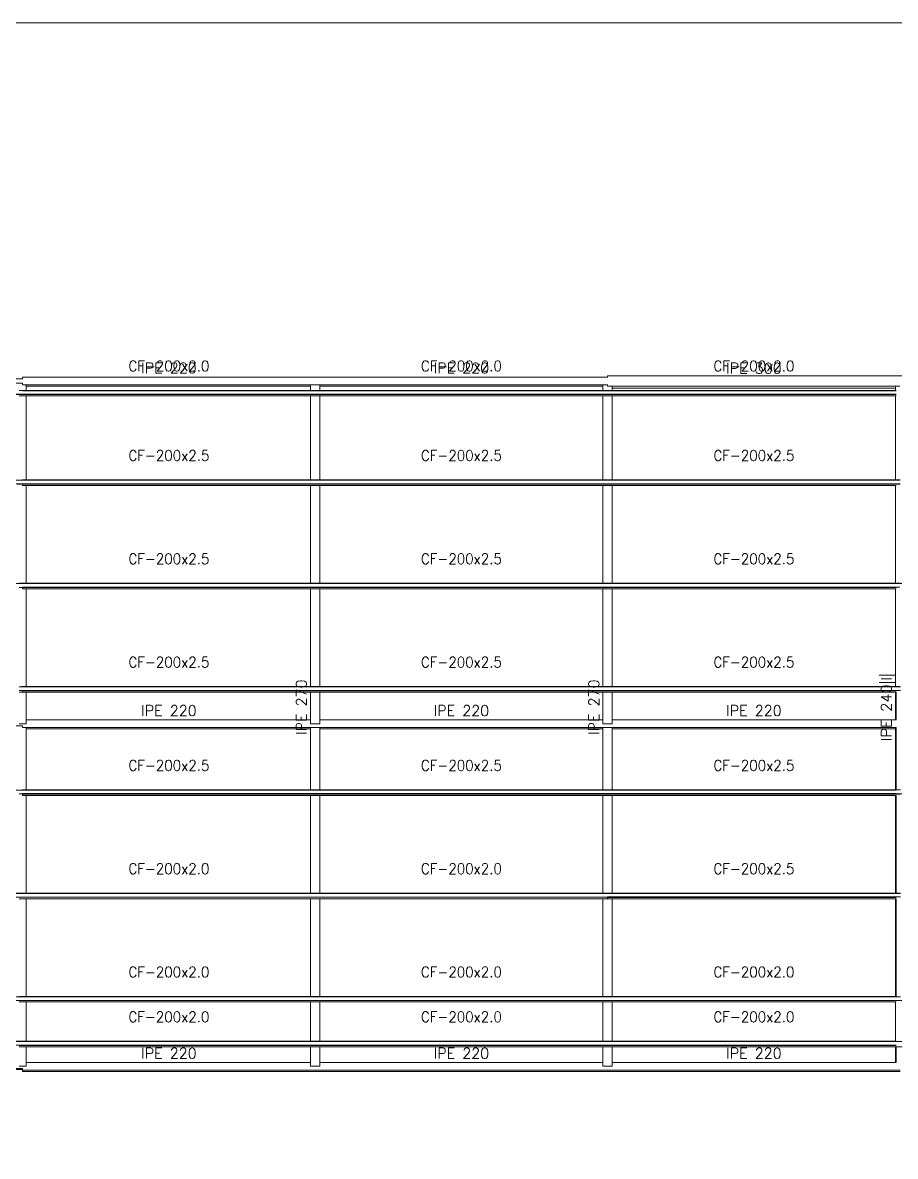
# Model space of a CAD drawing. Header units: millimetres. Extents: x 0 to 149, y -64 to 103.
# Drawn here: x 26.56 to 39.24, y 86.27 to 102.73 of the extents above; entities that cross this region are included whole.
import ezdxf
from ezdxf.enums import TextEntityAlignment as Align

# ---------------------------------------------------------------- set-up
doc = ezdxf.new("R2010")
doc.units = ezdxf.units.MM
for name, color, linetype, lineweight in [('BARRAS_DE_ACERO', 7, 'Continuous', 9), ('RECUAD_LIMITES', 2, 'Continuous', 0), ('REFERENCIA_DE_LAS_BARRAS', 2, 'Continuous', 9)]:
    doc.layers.add(name, color=color, linetype=linetype, lineweight=lineweight)
doc.styles.add('CYPETXT', font='romans__.ttf', dxfattribs={"height": 0.2})

msp = doc.modelspace()

# ---------------------------------------------------------------- linework, layer by layer
at = {"layer": 'BARRAS_DE_ACERO'}
for p, q in [((14.13, 97.561), (26.56, 97.561)), ((24.156, 97.498), (26.56, 97.498)), ((26.51, 97.497), (26.56, 97.497)), ((26.56, 97.561), (26.56, 97.584)), ((26.56, 97.497), (26.56, 97.498)), ((26.56, 97.475), (26.56, 97.497)), ((26.561, 97.475), (26.56, 97.475)), ((26.56, 97.474), (26.56, 97.475)), ((26.56, 97.474), (26.61, 97.474)), ((26.561, 97.475), (30.751, 97.475)), ((26.61, 97.474), (30.742, 97.474)), ((26.61, 97.474), (26.61, 97.474)), ((26.61, 97.453), (30.742, 97.453)), ((26.61, 97.453), (26.61, 97.453)), ((30.742, 97.453), (30.742, 97.474)), ((30.742, 97.474), (30.742, 97.474)), ((30.742, 97.474), (30.813, 97.474)), ((30.742, 97.392), (30.742, 97.453)), ((30.742, 97.453), (30.742, 97.453)), ((30.813, 97.475), (30.751, 97.475)), ((30.813, 97.475), (35.06, 97.475)), ((30.878, 97.474), (30.813, 97.474)), ((30.878, 97.474), (30.878, 97.474)), ((30.878, 97.453), (30.878, 97.474)), ((30.878, 97.392), (30.878, 97.453)), ((30.878, 97.453), (30.878, 97.453)), ((30.878, 97.453), (34.992, 97.453)), ((34.992, 97.474), (34.992, 97.474)), ((35.06, 97.474), (34.992, 97.474)), ((34.992, 97.453), (34.992, 97.392)), ((34.992, 97.453), (34.992, 97.453)), ((35.06, 97.604), (43.56, 97.604)), ((35.06, 97.475), (35.06, 97.474)), ((35.06, 97.474), (35.06, 97.455)), ((35.063, 97.454), (35.06, 97.454)), ((39.307, 97.455), (35.063, 97.455)), ((35.063, 97.455), (35.063, 97.455)), ((35.063, 97.454), (35.127, 97.454)), ((35.063, 97.454), (35.063, 97.454)), ((35.127, 97.454), (39.24, 97.454)), ((35.127, 97.454), (35.127, 97.454)), ((35.127, 97.426), (35.127, 97.454)), ((39.24, 97.454), (39.25, 97.454)), ((26.563, 97.334), (24.075, 97.334)), ((24.075, 97.333), (30.814, 97.333)), ((24.185, 97.337), (26.563, 97.337)), ((26.563, 97.336), (24.185, 97.336)), ((26.61, 97.333), (24.185, 97.333)), ((26.51, 97.391), (26.563, 97.391)), ((26.563, 97.392), (26.547, 97.392)), ((26.557, 97.39), (26.563, 97.39)), ((26.563, 97.388), (26.557, 97.388)), ((26.563, 97.392), (26.559, 97.392)), ((26.563, 97.392), (26.61, 97.392)), ((26.563, 97.392), (26.61, 97.392)), ((26.563, 97.391), (26.61, 97.391)), ((26.563, 97.39), (26.61, 97.39)), ((26.61, 97.388), (26.563, 97.388)), ((26.563, 97.337), (26.586, 97.337)), ((26.61, 97.336), (26.563, 97.336)), ((30.875, 97.334), (26.563, 97.334)), ((26.61, 97.337), (26.586, 97.337)), ((26.61, 97.392), (30.746, 97.392)), ((30.742, 97.391), (26.61, 97.391)), ((26.61, 97.39), (34.992, 97.39)), ((26.61, 97.388), (35.063, 97.388)), ((26.61, 97.337), (35.063, 97.337)), ((26.61, 97.337), (26.61, 97.337)), ((26.61, 97.336), (35.025, 97.336)), ((26.61, 97.333), (30.813, 97.333)), ((26.61, 96.092), (26.61, 97.313)), ((30.742, 97.313), (30.742, 96.092)), ((30.813, 97.313), (30.742, 97.313)), ((30.746, 97.392), (30.807, 97.392)), ((30.807, 97.392), (34.993, 97.392)), ((30.813, 97.333), (30.878, 97.333)), ((30.878, 97.313), (30.813, 97.313)), ((30.814, 97.333), (30.841, 97.333)), ((30.878, 97.333), (30.841, 97.333)), ((30.875, 97.334), (35.063, 97.334)), ((30.878, 97.333), (35.064, 97.333)), ((35.063, 97.333), (30.878, 97.333)), ((30.878, 97.313), (34.992, 97.313)), ((30.878, 97.313), (30.878, 96.092)), ((34.992, 97.392), (35.063, 97.392)), ((35.063, 97.39), (34.992, 97.39)), ((35.063, 97.313), (34.992, 97.313)), ((35.025, 97.336), (35.063, 97.336)), ((35.127, 97.392), (35.063, 97.392)), ((35.063, 97.391), (35.127, 97.391)), ((35.127, 97.39), (35.063, 97.39)), ((35.063, 97.388), (35.127, 97.388)), ((35.127, 97.337), (35.063, 97.337)), ((35.063, 97.336), (35.063, 97.336)), ((35.127, 97.336), (35.063, 97.336)), ((35.063, 97.334), (35.127, 97.334)), ((35.063, 97.333), (35.091, 97.333)), ((35.064, 97.333), (35.074, 97.333)), ((35.127, 97.333), (35.074, 97.333)), ((35.091, 97.333), (35.127, 97.333)), ((35.127, 97.391), (39.24, 97.391)), ((39.24, 97.39), (35.127, 97.39)), ((39.24, 97.388), (35.127, 97.388)), ((35.127, 97.337), (39.24, 97.337)), ((39.24, 97.336), (35.127, 97.336)), ((35.127, 97.334), (39.25, 97.334)), ((35.127, 97.333), (39.25, 97.333)), ((35.127, 97.333), (39.25, 97.333)), ((35.127, 97.313), (39.24, 97.313)), ((39.24, 97.426), (39.24, 97.425)), ((39.25, 97.392), (39.24, 97.392)), ((39.25, 97.391), (39.24, 97.391)), ((39.25, 97.39), (39.24, 97.39)), ((39.25, 97.388), (39.24, 97.388)), ((39.24, 97.337), (39.25, 97.337)), ((39.24, 97.336), (39.25, 97.336)), ((39.24, 97.313), (39.25, 97.313)), ((26.56, 96.09), (24.185, 96.09)), ((24.185, 96.036), (26.56, 96.036)), ((24.185, 96.034), (26.56, 96.034)), ((26.56, 96.033), (26.479, 96.033)), ((26.56, 96.033), (26.48, 96.033)), ((26.51, 96.091), (26.56, 96.091)), ((26.56, 96.092), (26.555, 96.092)), ((26.56, 96.092), (26.557, 96.092)), ((26.56, 96.013), (26.557, 96.013)), ((26.56, 96.092), (26.56, 96.092)), ((26.56, 96.092), (26.56, 96.092)), ((26.56, 96.092), (26.597, 96.092)), ((26.56, 96.092), (26.56, 96.092)), ((26.56, 96.091), (26.587, 96.091)), ((26.56, 96.09), (26.56, 96.09)), ((26.56, 96.038), (26.563, 96.038)), ((26.56, 96.037), (26.56, 96.036)), ((26.56, 96.036), (26.61, 96.036)), ((26.56, 96.034), (26.56, 96.033)), ((26.56, 96.034), (26.56, 96.034)), ((26.56, 96.033), (26.56, 96.033)), ((26.563, 96.032), (26.56, 96.032)), ((26.56, 96.013), (26.56, 96.032)), ((26.56, 96.013), (26.56, 96.013)), ((26.561, 96.034), (30.813, 96.034)), ((26.563, 96.033), (26.561, 96.033)), ((26.563, 96.038), (30.742, 96.038)), ((26.61, 96.033), (26.563, 96.033)), ((26.563, 96.032), (26.61, 96.032)), ((26.587, 96.091), (30.776, 96.091)), ((26.591, 96.092), (26.61, 96.092)), ((26.597, 96.092), (26.605, 96.092)), ((26.61, 96.092), (26.605, 96.092)), ((30.809, 96.092), (26.61, 96.092)), ((26.61, 96.092), (26.61, 96.092)), ((26.61, 96.036), (30.742, 96.036)), ((26.61, 96.033), (26.632, 96.033)), ((26.61, 96.032), (30.813, 96.032)), ((26.61, 96.013), (30.742, 96.013)), ((26.61, 94.592), (26.61, 96.013)), ((26.632, 96.033), (30.857, 96.033)), ((30.742, 96.09), (30.769, 96.09)), ((30.807, 96.038), (30.742, 96.038)), ((30.742, 96.036), (35.027, 96.036)), ((30.742, 96.013), (30.813, 96.013)), ((30.878, 96.09), (30.769, 96.09)), ((30.776, 96.091), (30.878, 96.091)), ((30.878, 96.088), (30.807, 96.088)), ((30.807, 96.038), (30.808, 96.038)), ((35.054, 96.038), (30.808, 96.038)), ((30.809, 96.092), (30.877, 96.092)), ((30.857, 96.034), (30.813, 96.034)), ((30.813, 96.032), (34.894, 96.032)), ((30.813, 96.013), (30.878, 96.013)), ((35.115, 96.034), (30.857, 96.034)), ((30.857, 96.034), (30.857, 96.034)), ((30.857, 96.033), (33.608, 96.033)), ((30.878, 96.092), (30.877, 96.092)), ((30.878, 96.092), (34.992, 96.092)), ((35.052, 96.091), (30.878, 96.091)), ((30.878, 96.09), (35.063, 96.09)), ((30.878, 96.088), (35.063, 96.088)), ((30.878, 96.013), (34.992, 96.013)), ((30.878, 94.592), (30.878, 96.013)), ((34.894, 96.033), (33.608, 96.033)), ((35.063, 96.033), (34.894, 96.033)), ((34.894, 96.032), (34.895, 96.032)), ((34.895, 96.032), (35.063, 96.032)), ((35.057, 96.092), (34.992, 96.092)), ((35.057, 96.092), (34.992, 96.092)), ((35.057, 96.013), (34.992, 96.013)), ((35.057, 96.036), (35.027, 96.036)), ((35.062, 96.091), (35.052, 96.091)), ((35.054, 96.038), (35.057, 96.038)), ((35.057, 96.092), (35.063, 96.092)), ((35.057, 96.092), (35.063, 96.092)), ((35.057, 96.038), (35.058, 96.038)), ((35.057, 96.036), (35.063, 96.036)), ((35.063, 96.013), (35.057, 96.013)), ((35.063, 96.038), (35.058, 96.038)), ((35.062, 96.091), (35.063, 96.091)), ((35.127, 96.092), (35.063, 96.092)), ((35.063, 96.091), (35.127, 96.091)), ((35.063, 96.09), (35.099, 96.09)), ((35.098, 96.088), (35.063, 96.088)), ((35.063, 96.036), (35.072, 96.036)), ((35.105, 96.033), (35.063, 96.033)), ((35.105, 96.032), (35.063, 96.032)), ((35.063, 96.013), (35.127, 96.013)), ((35.098, 96.088), (35.098, 96.088)), ((35.098, 96.088), (35.127, 96.088)), ((35.105, 96.033), (35.105, 96.033)), ((35.125, 96.032), (35.105, 96.032)), ((39.31, 96.034), (35.115, 96.034)), ((35.125, 96.032), (35.127, 96.032)), ((35.125, 96.032), (35.125, 96.032)), ((39.25, 96.091), (35.127, 96.091)), ((39.31, 96.088), (35.127, 96.088)), ((35.127, 96.033), (39.31, 96.033)), ((39.143, 96.032), (35.127, 96.032)), ((39.143, 96.032), (39.145, 96.032)), ((39.25, 96.092), (39.24, 96.092)), ((39.25, 96.013), (39.24, 96.013)), ((26.557, 94.59), (26.56, 94.59)), ((26.557, 94.588), (26.56, 94.588)), ((26.56, 94.592), (26.563, 94.592)), ((26.56, 94.592), (26.56, 94.592)), ((26.56, 94.591), (26.563, 94.591)), ((26.56, 94.591), (26.56, 94.591)), ((26.56, 94.59), (26.56, 94.591)), ((26.56, 94.588), (26.56, 94.59)), ((26.56, 94.59), (26.563, 94.59)), ((26.56, 94.59), (26.56, 94.59)), ((26.56, 94.588), (26.563, 94.588)), ((26.56, 94.588), (26.56, 94.588)), ((26.56, 94.536), (26.56, 94.536)), ((26.56, 94.534), (26.56, 94.534)), ((26.561, 94.533), (26.56, 94.533)), ((26.56, 94.533), (26.56, 94.532)), ((26.56, 94.532), (26.563, 94.532)), ((26.56, 94.518), (26.56, 94.532)), ((26.56, 94.518), (26.56, 94.513)), ((26.56, 94.513), (26.563, 94.513)), ((26.563, 94.536), (26.561, 94.536)), ((26.563, 94.534), (26.561, 94.534)), ((26.563, 94.533), (26.561, 94.533)), ((26.61, 94.592), (26.563, 94.592)), ((26.61, 94.592), (26.563, 94.592)), ((26.61, 94.591), (26.563, 94.591)), ((26.61, 94.59), (26.563, 94.59)), ((26.563, 94.588), (26.61, 94.588)), ((26.563, 94.536), (26.61, 94.536)), ((26.563, 94.534), (26.57, 94.534)), ((26.563, 94.533), (26.61, 94.533)), ((26.61, 94.532), (26.563, 94.532)), ((26.61, 94.513), (26.563, 94.513)), ((26.57, 94.534), (26.61, 94.534)), ((30.805, 94.592), (26.61, 94.592)), ((30.742, 94.591), (26.61, 94.591)), ((30.742, 94.59), (26.61, 94.59)), ((26.61, 94.588), (30.742, 94.588)), ((30.807, 94.538), (26.61, 94.538)), ((30.805, 94.536), (26.61, 94.536)), ((26.61, 94.534), (30.743, 94.534)), ((30.742, 94.533), (26.61, 94.533)), ((26.61, 94.532), (30.743, 94.532)), ((26.61, 94.513), (30.742, 94.513)), ((30.807, 94.592), (30.742, 94.592)), ((30.742, 94.591), (30.807, 94.591)), ((30.744, 94.59), (30.742, 94.59)), ((30.742, 94.588), (30.813, 94.588)), ((30.743, 94.533), (30.742, 94.533)), ((30.742, 94.513), (30.813, 94.513)), ((30.743, 94.534), (30.803, 94.534)), ((30.743, 94.533), (30.743, 94.533)), ((30.743, 94.533), (30.744, 94.533)), ((30.81, 94.532), (30.743, 94.532)), ((30.807, 94.59), (30.744, 94.59)), ((30.744, 94.533), (30.807, 94.533)), ((30.807, 94.534), (30.803, 94.534)), ((30.807, 94.592), (30.805, 94.592)), ((30.807, 94.536), (30.805, 94.536)), ((30.807, 94.592), (30.807, 94.592)), ((30.807, 94.592), (30.809, 94.592)), ((30.807, 94.592), (30.813, 94.592)), ((30.808, 94.591), (30.807, 94.591)), ((30.813, 94.59), (30.807, 94.59)), ((30.807, 94.538), (30.81, 94.538)), ((30.81, 94.536), (30.807, 94.536)), ((30.807, 94.534), (30.808, 94.534)), ((30.81, 94.533), (30.807, 94.533)), ((30.808, 94.591), (30.813, 94.591)), ((30.81, 94.534), (30.808, 94.534)), ((30.863, 94.592), (30.809, 94.592)), ((39.307, 94.538), (30.81, 94.538)), ((30.81, 94.536), (35.127, 94.536)), ((35.057, 94.534), (30.81, 94.534)), ((30.81, 94.533), (30.813, 94.533)), ((30.813, 94.532), (30.81, 94.532)), ((30.878, 94.592), (30.813, 94.592)), ((35.111, 94.591), (30.813, 94.591)), ((30.813, 94.59), (30.818, 94.59)), ((30.878, 94.588), (30.813, 94.588)), ((30.813, 94.533), (34.992, 94.533)), ((30.813, 94.532), (30.878, 94.532)), ((30.878, 94.59), (30.818, 94.59)), ((30.873, 94.592), (30.869, 94.592)), ((34.992, 94.592), (30.873, 94.592)), ((35.127, 94.59), (30.878, 94.59)), ((35.127, 94.588), (30.878, 94.588)), ((30.878, 94.532), (34.992, 94.532)), ((30.878, 94.513), (34.992, 94.513)), ((34.992, 94.592), (39.313, 94.592)), ((35.057, 94.533), (34.992, 94.533)), ((35.057, 94.532), (34.992, 94.532)), ((35.127, 94.534), (35.057, 94.534)), ((35.063, 94.533), (35.057, 94.533)), ((35.057, 94.532), (35.06, 94.532)), ((35.063, 94.513), (35.057, 94.513)), ((35.063, 94.532), (35.06, 94.532)), ((35.127, 94.533), (35.063, 94.533)), ((35.127, 94.532), (35.063, 94.532)), ((35.063, 94.513), (35.127, 94.513)), ((35.111, 94.591), (35.117, 94.591)), ((35.127, 94.591), (35.117, 94.591)), ((39.24, 94.592), (35.127, 94.592)), ((35.127, 94.591), (39.37, 94.591)), ((35.127, 94.59), (39.38, 94.59)), ((39.38, 94.588), (35.127, 94.588)), ((35.127, 94.536), (39.24, 94.536)), ((35.127, 94.534), (39.24, 94.534)), ((35.127, 94.533), (39.24, 94.533)), ((35.127, 94.532), (39.24, 94.532)), ((39.307, 94.536), (39.24, 94.536)), ((39.24, 94.534), (39.25, 94.534)), ((39.25, 94.533), (39.24, 94.533)), ((39.24, 94.532), (39.25, 94.532)), ((39.24, 94.513), (39.25, 94.513)), ((26.51, 93.09), (26.56, 93.09)), ((26.56, 93.013), (26.51, 93.013)), ((26.555, 93.036), (26.56, 93.036)), ((26.557, 93.092), (26.56, 93.092)), ((26.557, 93.091), (26.56, 93.091)), ((26.563, 93.092), (26.56, 93.092)), ((26.56, 93.092), (26.56, 93.092)), ((26.56, 93.091), (26.563, 93.091)), ((26.56, 93.09), (26.56, 93.091)), ((26.56, 93.09), (26.563, 93.09)), ((26.56, 93.088), (26.563, 93.088)), ((26.56, 93.088), (26.56, 93.088)), ((26.563, 93.038), (26.56, 93.038)), ((26.56, 93.036), (26.56, 93.037)), ((26.56, 93.036), (30.742, 93.036)), ((26.56, 93.036), (26.56, 93.036)), ((26.56, 93.034), (30.813, 93.034)), ((26.56, 93.033), (26.56, 93.032)), ((26.56, 93.033), (26.56, 93.033)), ((26.56, 93.033), (26.56, 93.033)), ((26.56, 93.032), (30.856, 93.032)), ((26.56, 93.032), (26.56, 93.013)), ((26.56, 93.013), (26.61, 93.013)), ((26.56, 93.013), (26.56, 93.013)), ((26.563, 93.092), (26.61, 93.092)), ((26.61, 93.092), (26.563, 93.092)), ((26.563, 93.092), (26.563, 93.092)), ((26.61, 93.091), (26.563, 93.091)), ((26.61, 93.09), (26.563, 93.09)), ((26.61, 93.088), (26.563, 93.088)), ((26.61, 93.038), (26.563, 93.038)), ((26.61, 93.092), (30.742, 93.092)), ((34.992, 93.091), (26.61, 93.091)), ((30.742, 93.09), (26.61, 93.09)), ((26.61, 93.088), (30.742, 93.088)), ((26.61, 93.038), (27.21, 93.038)), ((26.61, 93.033), (30.813, 93.033)), ((34.992, 93.092), (30.742, 93.092)), ((30.742, 93.092), (30.813, 93.092)), ((30.807, 93.09), (30.742, 93.09)), ((34.992, 93.036), (30.742, 93.036)), ((30.807, 93.09), (30.871, 93.09)), ((30.878, 93.092), (30.813, 93.092)), ((30.813, 93.034), (30.856, 93.034)), ((30.855, 93.033), (30.813, 93.033)), ((30.878, 93.013), (30.813, 93.013)), ((30.855, 93.033), (30.856, 93.033)), ((30.856, 93.034), (34.992, 93.034)), ((34.992, 93.033), (30.856, 93.033)), ((30.856, 93.033), (30.856, 93.033)), ((30.856, 93.032), (34.992, 93.032)), ((34.992, 93.09), (30.871, 93.09)), ((34.992, 93.092), (30.878, 93.092)), ((34.992, 93.088), (30.878, 93.088)), ((30.878, 93.013), (30.878, 92.609)), ((35.063, 93.092), (34.992, 93.092)), ((34.992, 93.092), (35.063, 93.092)), ((34.992, 93.091), (35.063, 93.091)), ((34.992, 93.09), (35.063, 93.09)), ((34.992, 93.038), (35.057, 93.038)), ((34.992, 93.036), (35.057, 93.036)), ((39.24, 93.034), (34.992, 93.034)), ((35.057, 93.033), (34.992, 93.033)), ((39.24, 93.032), (34.992, 93.032)), ((34.992, 92.609), (34.992, 93.013)), ((35.057, 93.013), (35.127, 93.013)), ((35.063, 93.092), (35.127, 93.092)), ((35.063, 93.092), (35.127, 93.092)), ((35.069, 93.091), (35.063, 93.091)), ((35.063, 93.09), (35.127, 93.09)), ((35.069, 93.091), (35.127, 93.091)), ((39.24, 93.092), (35.127, 93.092)), ((35.127, 93.092), (39.306, 93.092)), ((39.301, 93.091), (35.127, 93.091)), ((39.307, 93.09), (35.127, 93.09)), ((35.127, 93.088), (39.313, 93.088)), ((39.24, 93.038), (39.313, 93.038)), ((39.25, 93.034), (39.24, 93.034)), ((39.24, 93.013), (39.24, 92.609)), ((26.56, 92.522), (24.185, 92.522)), ((26.51, 92.554), (26.61, 92.554)), ((26.51, 92.522), (26.56, 92.522)), ((26.56, 92.522), (26.56, 92.522)), ((26.61, 92.609), (26.61, 92.554)), ((30.742, 92.609), (30.742, 92.554)), ((30.742, 92.554), (30.813, 92.554)), ((30.813, 92.554), (30.878, 92.554)), ((34.992, 92.554), (34.992, 92.609)), ((35.127, 92.554), (34.992, 92.554)), ((39.24, 92.609), (39.25, 92.609)), ((26.56, 92.499), (26.56, 92.499)), ((26.563, 92.499), (26.56, 92.499)), ((26.563, 92.499), (26.61, 92.499)), ((26.61, 92.499), (30.742, 92.499)), ((30.474, 92.499), (26.61, 92.499)), ((26.61, 92.478), (26.61, 92.477)), ((30.742, 92.478), (26.61, 92.478)), ((26.61, 92.477), (26.61, 91.592)), ((30.742, 92.477), (26.61, 92.477)), ((30.474, 92.499), (30.878, 92.499)), ((30.742, 92.499), (30.742, 92.499)), ((30.742, 92.478), (30.742, 92.499)), ((30.742, 92.477), (30.742, 92.478)), ((30.742, 91.592), (30.742, 92.477)), ((30.878, 92.499), (30.813, 92.499)), ((30.878, 92.499), (39.25, 92.499)), ((30.878, 92.499), (34.992, 92.499)), ((30.878, 92.477), (34.992, 92.477)), ((34.992, 92.499), (35.127, 92.499)), ((34.992, 92.477), (34.992, 92.478)), ((34.992, 91.592), (34.992, 92.477)), ((35.127, 92.499), (35.127, 92.499)), ((35.127, 92.477), (35.127, 91.592)), ((39.24, 91.592), (39.24, 92.477)), ((26.56, 91.59), (24.185, 91.59)), ((26.511, 91.533), (26.56, 91.533)), ((26.531, 91.534), (26.56, 91.534)), ((26.56, 91.591), (26.552, 91.591)), ((26.56, 91.592), (26.553, 91.592)), ((26.557, 91.592), (26.56, 91.592)), ((26.557, 91.588), (26.56, 91.588)), ((26.559, 91.537), (26.56, 91.537)), ((26.563, 91.592), (26.56, 91.592)), ((26.56, 91.592), (26.56, 91.592)), ((26.56, 91.592), (26.56, 91.592)), ((26.56, 91.591), (26.56, 91.592)), ((26.56, 91.591), (26.56, 91.59)), ((26.56, 91.591), (26.562, 91.591)), ((26.56, 91.591), (26.56, 91.591)), ((26.56, 91.59), (26.56, 91.59)), ((30.742, 91.588), (26.56, 91.588)), ((26.56, 91.538), (26.563, 91.538)), ((26.56, 91.538), (26.56, 91.537)), ((26.56, 91.537), (26.56, 91.536)), ((26.561, 91.536), (26.56, 91.536)), ((26.56, 91.534), (26.563, 91.534)), ((26.56, 91.534), (26.56, 91.534)), ((26.56, 91.532), (26.56, 91.533)), ((26.56, 91.533), (26.56, 91.533)), ((26.563, 91.533), (26.56, 91.533)), ((26.56, 91.513), (26.56, 91.518)), ((26.562, 91.536), (26.561, 91.536)), ((26.562, 91.591), (26.61, 91.591)), ((26.562, 91.536), (26.563, 91.536)), ((26.581, 91.592), (26.563, 91.592)), ((27.21, 91.538), (26.563, 91.538)), ((26.563, 91.538), (26.563, 91.538)), ((26.61, 91.536), (26.563, 91.536)), ((26.61, 91.533), (26.563, 91.533)), ((26.563, 91.532), (26.609, 91.532)), ((26.61, 91.532), (26.609, 91.532)), ((30.742, 91.592), (26.61, 91.592)), ((26.61, 91.592), (26.61, 91.592)), ((30.742, 91.591), (26.61, 91.591)), ((26.61, 91.533), (35.126, 91.533)), ((26.61, 91.532), (30.742, 91.532)), ((30.742, 91.538), (27.21, 91.538)), ((30.813, 91.592), (30.742, 91.592)), ((30.742, 91.591), (39.24, 91.591)), ((30.742, 91.588), (30.807, 91.588)), ((30.878, 91.538), (30.742, 91.538)), ((30.878, 91.532), (30.742, 91.532)), ((30.742, 91.592), (30.813, 91.592)), ((30.744, 91.59), (30.878, 91.59)), ((30.744, 91.534), (34.994, 91.534)), ((30.878, 91.588), (30.807, 91.588)), ((34.992, 91.592), (30.813, 91.592)), ((30.813, 91.536), (30.878, 91.536)), ((34.992, 91.592), (30.878, 91.592)), ((34.992, 91.59), (30.878, 91.59)), ((30.878, 91.588), (34.992, 91.588)), ((30.878, 91.538), (34.992, 91.538)), ((34.992, 91.536), (30.878, 91.536)), ((30.878, 91.532), (35.127, 91.532)), ((39.24, 91.592), (34.992, 91.592)), ((34.992, 91.592), (35.057, 91.592)), ((35.057, 91.59), (34.992, 91.59)), ((34.992, 91.588), (35.057, 91.588)), ((34.992, 91.538), (34.993, 91.538)), ((34.993, 91.538), (39.251, 91.538)), ((34.993, 91.536), (35.127, 91.536)), ((34.994, 91.534), (35.048, 91.534)), ((35.127, 91.534), (35.048, 91.534)), ((35.127, 91.59), (35.057, 91.59)), ((39.24, 91.588), (35.057, 91.588)), ((35.126, 91.533), (35.127, 91.533)), ((35.127, 91.59), (39.24, 91.59)), ((43.024, 91.536), (35.127, 91.536)), ((35.127, 91.534), (39.24, 91.534)), ((35.127, 91.533), (39.313, 91.533)), ((35.127, 91.532), (39.24, 91.532)), ((39.24, 91.592), (39.25, 91.592)), ((39.24, 91.592), (39.25, 91.592)), ((39.24, 91.591), (39.25, 91.591)), ((39.24, 91.59), (39.25, 91.59)), ((39.24, 91.588), (39.25, 91.588)), ((39.24, 91.534), (39.313, 91.534)), ((39.315, 91.532), (39.24, 91.532)), ((26.56, 91.513), (26.557, 91.513)), ((26.61, 91.513), (26.563, 91.513)), ((26.61, 91.513), (26.61, 90.092)), ((30.742, 91.513), (26.61, 91.513)), ((30.742, 91.513), (30.742, 90.092)), ((30.807, 91.513), (30.742, 91.513)), ((30.813, 91.513), (30.807, 91.513)), ((30.813, 91.513), (30.878, 91.513)), ((30.878, 91.513), (34.992, 91.513)), ((30.878, 91.513), (30.878, 90.092)), ((35.127, 91.513), (34.992, 91.513)), ((34.992, 90.092), (34.992, 91.513)), ((35.127, 91.513), (39.24, 91.513)), ((35.127, 91.513), (35.127, 90.092)), ((24.075, 90.091), (26.563, 90.091)), ((26.563, 90.036), (24.076, 90.036)), ((24.127, 90.09), (26.563, 90.09)), ((26.51, 90.092), (26.563, 90.092)), ((26.563, 90.088), (26.51, 90.088)), ((26.563, 90.037), (26.51, 90.037)), ((26.557, 90.092), (26.563, 90.092)), ((26.563, 90.092), (26.61, 90.092)), ((26.563, 90.091), (26.61, 90.091)), ((26.563, 90.09), (26.61, 90.09)), ((26.563, 90.088), (26.61, 90.088)), ((26.563, 90.037), (26.61, 90.037)), ((26.61, 90.036), (26.563, 90.036)), ((30.742, 90.092), (26.61, 90.092)), ((26.61, 90.091), (30.813, 90.091)), ((26.61, 90.09), (30.742, 90.09)), ((26.61, 90.088), (30.742, 90.088)), ((28.21, 90.037), (26.61, 90.037)), ((26.61, 90.036), (30.742, 90.036)), ((30.742, 90.037), (28.21, 90.037)), ((30.813, 90.092), (30.742, 90.092)), ((30.81, 90.036), (30.742, 90.036)), ((30.813, 90.036), (30.81, 90.036)), ((30.812, 90.037), (30.813, 90.037)), ((30.878, 90.092), (30.813, 90.092)), ((30.878, 90.092), (30.813, 90.092)), ((30.813, 90.091), (30.878, 90.091)), ((30.813, 90.037), (30.878, 90.037)), ((30.813, 90.036), (30.878, 90.036)), ((30.878, 90.092), (34.992, 90.092)), ((30.878, 90.091), (34.992, 90.091)), ((35.056, 90.09), (30.878, 90.09)), ((30.878, 90.088), (35.057, 90.088)), ((35.06, 90.037), (30.878, 90.037)), ((35.057, 90.036), (30.878, 90.036)), ((35.057, 90.092), (34.992, 90.092)), ((34.992, 90.091), (35.05, 90.091)), ((35.05, 90.091), (35.057, 90.091)), ((35.056, 90.09), (35.057, 90.09)), ((35.06, 90.092), (35.057, 90.092)), ((35.06, 90.092), (35.057, 90.092)), ((35.06, 90.09), (35.057, 90.09)), ((35.057, 90.088), (35.06, 90.088)), ((35.059, 90.036), (35.057, 90.036)), ((35.059, 90.036), (35.06, 90.036)), ((35.06, 90.092), (35.06, 90.092)), ((35.06, 90.092), (35.06, 90.091)), ((39.24, 90.092), (35.06, 90.092)), ((35.06, 90.092), (35.06, 90.092)), ((35.06, 90.092), (35.127, 90.092)), ((35.06, 90.092), (35.06, 90.092)), ((35.06, 90.091), (39.28, 90.091)), ((35.06, 90.091), (35.06, 90.09)), ((35.06, 90.09), (35.127, 90.09)), ((35.06, 90.09), (35.06, 90.09)), ((35.06, 90.088), (35.127, 90.088)), ((35.06, 90.037), (35.06, 90.038)), ((39.313, 90.038), (35.06, 90.038)), ((35.06, 90.037), (35.06, 90.036)), ((35.06, 90.036), (39.25, 90.036)), ((35.06, 90.036), (35.06, 90.036)), ((35.06, 90.036), (35.06, 90.036)), ((39.24, 90.092), (35.127, 90.092)), ((39.307, 90.088), (35.127, 90.088)), ((39.24, 90.092), (39.309, 90.092)), ((24.109, 90.033), (26.563, 90.033)), ((26.61, 90.013), (26.51, 90.013)), ((26.61, 90.033), (26.563, 90.033)), ((30.742, 90.033), (26.61, 90.033)), ((26.61, 90.033), (30.742, 90.033)), ((29.386, 90.034), (30.742, 90.034)), ((30.742, 90.034), (30.813, 90.034)), ((30.813, 90.033), (30.742, 90.033)), ((30.742, 90.033), (30.813, 90.033)), ((30.742, 90.013), (30.878, 90.013)), ((30.878, 90.034), (30.813, 90.034)), ((30.813, 90.033), (30.878, 90.033)), ((30.813, 90.033), (30.878, 90.033)), ((30.878, 90.034), (35.06, 90.034)), ((30.878, 90.033), (32.01, 90.033)), ((33.35, 90.033), (30.878, 90.033)), ((30.878, 90.013), (30.878, 88.592)), ((34.992, 90.013), (30.878, 90.013)), ((34.992, 90.033), (32.01, 90.033)), ((33.35, 90.033), (34.087, 90.033)), ((34.148, 90.033), (34.087, 90.033)), ((34.15, 90.033), (34.148, 90.033)), ((34.241, 90.033), (34.21, 90.033)), ((34.273, 90.033), (34.241, 90.033)), ((34.305, 90.033), (34.273, 90.033)), ((34.337, 90.033), (34.305, 90.033)), ((34.337, 90.033), (34.37, 90.033)), ((34.403, 90.033), (34.37, 90.033)), ((34.436, 90.033), (34.403, 90.033)), ((34.47, 90.033), (34.436, 90.033)), ((34.504, 90.033), (34.47, 90.033)), ((34.75, 90.033), (34.714, 90.033)), ((34.859, 90.033), (34.75, 90.033)), ((34.861, 90.033), (34.859, 90.033)), ((34.993, 90.033), (34.861, 90.033)), ((34.992, 90.033), (34.993, 90.033)), ((34.992, 90.013), (34.992, 88.592)), ((34.992, 90.013), (35.057, 90.013)), ((35.057, 90.033), (34.993, 90.033)), ((35.06, 90.033), (34.993, 90.033)), ((35.057, 90.033), (35.06, 90.033)), ((35.06, 90.013), (35.057, 90.013)), ((35.06, 90.034), (35.06, 90.034)), ((35.06, 90.034), (35.06, 90.034)), ((35.06, 90.033), (35.06, 90.034)), ((35.06, 90.033), (35.06, 90.033)), ((35.06, 90.033), (35.06, 90.033)), ((35.06, 90.013), (35.06, 90.032)), ((39.25, 90.032), (35.06, 90.032)), ((35.06, 90.013), (35.06, 90.013)), ((35.127, 90.013), (35.06, 90.013)), ((35.061, 90.034), (35.063, 90.034)), ((35.063, 90.034), (39.242, 90.034)), ((39.25, 90.033), (35.127, 90.033)), ((35.127, 90.013), (35.127, 88.592)), ((39.313, 88.588), (24.185, 88.588)), ((26.61, 88.592), (26.51, 88.592)), ((26.51, 88.591), (30.819, 88.591)), ((26.544, 88.59), (34.992, 88.59)), ((26.549, 88.592), (26.61, 88.592)), ((26.61, 88.592), (30.819, 88.592)), ((30.742, 88.592), (30.878, 88.592)), ((30.878, 88.592), (30.819, 88.592)), ((30.819, 88.591), (34.992, 88.591)), ((30.878, 88.592), (34.992, 88.592)), ((34.992, 88.592), (30.878, 88.592)), ((34.992, 88.592), (35.057, 88.592)), ((35.004, 88.592), (34.992, 88.592)), ((34.992, 88.591), (35.063, 88.591)), ((34.992, 88.59), (35.063, 88.59)), ((35.004, 88.592), (35.063, 88.592)), ((35.063, 88.592), (35.057, 88.592)), ((35.127, 88.592), (35.063, 88.592)), ((35.063, 88.592), (35.069, 88.592)), ((35.074, 88.591), (35.063, 88.591)), ((35.127, 88.59), (35.063, 88.59)), ((35.069, 88.592), (35.074, 88.592)), ((35.074, 88.592), (39.26, 88.592)), ((35.127, 88.591), (35.074, 88.591)), ((39.24, 88.592), (35.127, 88.592)), ((39.256, 88.591), (35.127, 88.591)), ((39.26, 88.59), (35.127, 88.59)), ((26.563, 88.536), (21.675, 88.536)), ((21.675, 88.534), (26.563, 88.534)), ((21.675, 88.533), (26.563, 88.533)), ((24.075, 88.537), (26.61, 88.537)), ((26.51, 88.513), (26.563, 88.513)), ((26.563, 88.536), (26.61, 88.536)), ((26.563, 88.534), (26.61, 88.534)), ((26.563, 88.533), (26.61, 88.533)), ((26.563, 88.513), (26.61, 88.513)), ((30.742, 88.537), (26.61, 88.537)), ((26.61, 88.536), (30.813, 88.536)), ((26.61, 88.534), (34.992, 88.534)), ((26.61, 88.533), (35.063, 88.533)), ((26.61, 88.533), (35.057, 88.533)), ((30.742, 88.513), (26.61, 88.513)), ((26.61, 87.942), (26.61, 88.513)), ((30.813, 88.537), (30.742, 88.537)), ((30.742, 88.513), (30.742, 87.942)), ((30.878, 88.513), (30.742, 88.513)), ((39.24, 88.537), (30.813, 88.537)), ((30.813, 88.536), (30.84, 88.536)), ((30.878, 88.536), (30.84, 88.536)), ((39.24, 88.536), (30.878, 88.536)), ((34.992, 88.513), (30.878, 88.513)), ((35.127, 88.534), (34.992, 88.534)), ((34.992, 87.942), (34.992, 88.513)), ((34.992, 88.513), (35.063, 88.513)), ((35.057, 88.533), (35.063, 88.533)), ((39.24, 88.534), (35.127, 88.534)), ((39.24, 88.513), (35.127, 88.513)), ((39.24, 88.536), (39.24, 88.536)), ((39.24, 88.534), (39.24, 88.534)), ((39.24, 88.533), (39.25, 88.533)), ((39.24, 88.513), (39.25, 88.513)), ((21.675, 87.942), (26.563, 87.942)), ((21.675, 87.941), (26.563, 87.941)), ((21.675, 87.938), (26.563, 87.938)), ((26.563, 87.942), (26.51, 87.942)), ((26.563, 87.942), (26.61, 87.942)), ((26.563, 87.942), (26.61, 87.942)), ((26.61, 87.941), (26.563, 87.941)), ((26.563, 87.938), (26.61, 87.938)), ((30.742, 87.942), (26.61, 87.942)), ((30.742, 87.942), (26.61, 87.942)), ((26.61, 87.941), (30.742, 87.941)), ((26.61, 87.939), (30.742, 87.939)), ((26.61, 87.938), (30.807, 87.938)), ((30.742, 87.942), (30.807, 87.942)), ((30.742, 87.942), (30.753, 87.942)), ((35.063, 87.941), (30.742, 87.941)), ((30.742, 87.939), (35.063, 87.939)), ((35.046, 87.942), (30.753, 87.942)), ((30.813, 87.938), (30.807, 87.938)), ((30.813, 87.938), (35.063, 87.938)), ((34.992, 87.942), (30.878, 87.942)), ((34.992, 87.942), (35.063, 87.942)), ((35.127, 87.942), (35.063, 87.942)), ((35.127, 87.941), (35.063, 87.941)), ((35.127, 87.939), (35.063, 87.939)), ((39.313, 87.938), (35.063, 87.938)), ((39.24, 87.942), (35.127, 87.942)), ((35.127, 87.942), (39.25, 87.942)), ((35.127, 87.941), (39.37, 87.941)), ((39.37, 87.939), (35.127, 87.939)), ((26.563, 87.887), (25.077, 87.887)), ((30.813, 87.885), (26.51, 87.885)), ((33.519, 87.882), (26.51, 87.882)), ((26.51, 87.863), (26.61, 87.863)), ((26.557, 87.883), (26.61, 87.883)), ((26.563, 87.887), (26.61, 87.887)), ((28.216, 87.887), (26.61, 87.887)), ((26.61, 87.883), (28.716, 87.883)), ((26.61, 87.863), (30.742, 87.863)), ((26.61, 87.863), (26.61, 87.634)), ((30.813, 87.883), (28.716, 87.883)), ((30.742, 87.884), (30.807, 87.884)), ((30.878, 87.884), (30.807, 87.884)), ((30.813, 87.887), (30.878, 87.887)), ((33.456, 87.883), (30.813, 87.883)), ((35.012, 87.887), (30.878, 87.887)), ((34.992, 87.885), (30.878, 87.885)), ((34.992, 87.884), (30.878, 87.884)), ((30.878, 87.863), (34.992, 87.863)), ((34.132, 87.883), (33.456, 87.883)), ((33.519, 87.882), (33.521, 87.882)), ((33.543, 87.882), (33.521, 87.882)), ((33.586, 87.882), (33.633, 87.882)), ((33.656, 87.882), (33.633, 87.882)), ((33.679, 87.882), (33.656, 87.882)), ((33.679, 87.882), (33.702, 87.882)), ((33.724, 87.882), (33.702, 87.882)), ((33.724, 87.882), (33.748, 87.882)), ((34.103, 87.882), (33.748, 87.882)), ((34.139, 87.882), (34.103, 87.882)), ((34.132, 87.883), (35.127, 87.883)), ((34.415, 87.882), (34.139, 87.882)), ((34.992, 87.882), (34.536, 87.882)), ((35.002, 87.885), (34.992, 87.885)), ((34.992, 87.884), (35.063, 87.884)), ((35.112, 87.882), (34.992, 87.882)), ((35.002, 87.885), (35.06, 87.885)), ((35.06, 87.887), (35.012, 87.887)), ((35.127, 87.863), (35.057, 87.863)), ((35.06, 87.887), (35.063, 87.887)), ((35.063, 87.885), (35.06, 87.885)), ((35.127, 87.887), (35.063, 87.887)), ((35.127, 87.885), (35.063, 87.885)), ((35.127, 87.884), (35.063, 87.884)), ((35.127, 87.882), (35.112, 87.882)), ((37.643, 87.887), (35.127, 87.887)), ((36.273, 87.885), (35.127, 87.885)), ((35.127, 87.884), (39.24, 87.884)), ((35.127, 87.883), (39.24, 87.883)), ((39.24, 87.882), (35.127, 87.882)), ((35.127, 87.882), (35.127, 87.882)), ((35.127, 87.863), (35.127, 87.634)), ((39.24, 87.863), (35.127, 87.863)), ((36.273, 87.885), (39.24, 87.885)), ((37.643, 87.887), (39.24, 87.887)), ((39.25, 87.887), (39.24, 87.887)), ((39.24, 87.885), (39.25, 87.885)), ((39.24, 87.884), (39.25, 87.884)), ((39.24, 87.883), (39.25, 87.883)), ((39.24, 87.882), (39.25, 87.882)), ((39.24, 87.634), (39.24, 87.863)), ((26.61, 87.579), (26.51, 87.579)), ((30.742, 87.634), (30.742, 87.579)), ((30.878, 87.579), (30.742, 87.579)), ((30.878, 87.579), (30.878, 87.634)), ((34.992, 87.579), (34.992, 87.634)), ((34.992, 87.579), (35.127, 87.579)), ((26.56, 87.547), (26.56, 87.536)), ((26.56, 87.535), (26.56, 87.536)), ((26.56, 87.524), (30.474, 87.524)), ((26.56, 87.523), (26.56, 87.524)), ((26.56, 87.523), (26.56, 87.503)), ((39.31, 87.502), (26.56, 87.502)), ((30.81, 87.524), (30.474, 87.524)), ((35.06, 87.524), (30.81, 87.524))]:
    msp.add_line(p, q, dxfattribs=at)
for points in [[(26.56, 97.584), (35.06, 97.584), (35.06, 97.604)], [(26.61, 97.474), (26.61, 97.453), (30.742, 97.453)], [(30.742, 97.392), (26.61, 97.392), (26.61, 97.453)], [(30.878, 97.453), (34.992, 97.453), (34.992, 97.474), (30.878, 97.474)], [(35.063, 97.455), (35.06, 97.455), (35.06, 97.454)], [(35.127, 97.425), (35.127, 97.426), (39.24, 97.426), (39.24, 97.454)], [(26.51, 97.313), (26.563, 97.313), (26.61, 97.313), (30.742, 97.313)], [(34.992, 97.392), (30.878, 97.392), (30.742, 97.392)], [(35.063, 97.391), (34.992, 97.391), (30.742, 97.391)], [(30.807, 96.092), (30.813, 96.092), (30.878, 96.092), (34.992, 96.092), (34.992, 97.313)], [(34.993, 97.392), (35.063, 97.392), (35.127, 97.392), (39.24, 97.392), (39.25, 97.392)], [(35.127, 96.092), (35.127, 97.313), (35.063, 97.313)], [(35.127, 97.392), (39.24, 97.392), (39.24, 97.425)], [(35.127, 97.392), (35.127, 97.425), (39.24, 97.425)], [(35.127, 96.092), (39.24, 96.092), (39.24, 97.313)], [(24.185, 96.088), (26.56, 96.088), (26.56, 96.088), (26.61, 96.088)], [(26.56, 96.038), (26.56, 96.037), (24.185, 96.037)], [(26.591, 96.092), (26.56, 96.092), (26.56, 96.091)], [(26.56, 96.091), (26.56, 96.091), (26.56, 96.09)], [(30.742, 96.09), (26.56, 96.09), (26.56, 96.088)], [(26.56, 96.036), (26.56, 96.036), (26.56, 96.034), (26.561, 96.034)], [(26.56, 96.032), (26.56, 96.033), (26.56, 96.033), (26.561, 96.033)], [(26.56, 96.013), (26.563, 96.013), (26.61, 96.013)], [(26.61, 96.092), (30.742, 96.092), (30.807, 96.092)], [(26.61, 96.088), (30.742, 96.088), (30.807, 96.088)], [(26.61, 94.592), (30.742, 94.592), (30.742, 96.013)], [(30.878, 94.592), (34.992, 94.592), (34.992, 96.013)], [(39.31, 96.092), (35.127, 96.092), (35.063, 96.092)], [(35.072, 96.036), (39.31, 96.036), (39.31, 96.037), (39.31, 96.038), (35.063, 96.038)], [(39.31, 96.09), (35.127, 96.09), (35.099, 96.09)], [(35.127, 96.033), (35.124, 96.033), (35.105, 96.033)], [(39.24, 96.013), (35.127, 96.013), (35.127, 94.592)], [(39.25, 96.032), (39.24, 96.032), (39.145, 96.032)], [(39.24, 96.013), (39.24, 94.592), (39.25, 94.592)], [(24.185, 94.591), (26.56, 94.591), (26.56, 94.592), (26.563, 94.592)], [(26.51, 94.592), (26.56, 94.592), (26.56, 94.592), (26.56, 94.592), (26.51, 94.592)], [(26.51, 94.533), (26.56, 94.533), (26.56, 94.533)], [(26.557, 94.537), (26.56, 94.537), (26.56, 94.538), (26.563, 94.538), (26.61, 94.538)], [(26.56, 94.533), (26.56, 94.533), (26.557, 94.533)], [(26.557, 94.513), (26.56, 94.513), (26.56, 94.513)], [(26.56, 94.537), (26.56, 94.536), (26.561, 94.536)], [(26.56, 94.534), (26.56, 94.536), (26.56, 94.536)], [(26.561, 94.534), (26.56, 94.534), (26.56, 94.534), (26.56, 94.533)], [(26.61, 94.513), (26.61, 93.092), (30.742, 93.092), (30.742, 94.513)], [(30.878, 93.092), (30.878, 94.513), (30.813, 94.513)], [(30.863, 94.592), (30.866, 94.592), (30.869, 94.592)], [(34.992, 94.592), (35.063, 94.592), (35.127, 94.592)], [(34.992, 93.092), (34.992, 94.513), (35.057, 94.513)], [(39.24, 94.513), (35.127, 94.513), (35.127, 93.092)], [(39.24, 94.513), (39.24, 93.092), (39.25, 93.092)], [(26.56, 93.09), (26.56, 93.09), (26.56, 93.088), (26.51, 93.088)], [(26.51, 93.037), (26.56, 93.037), (26.56, 93.038)], [(26.56, 93.092), (26.56, 93.092), (26.549, 93.092)], [(26.555, 93.034), (26.56, 93.034), (26.56, 93.034), (26.56, 93.036)], [(26.558, 93.033), (26.56, 93.033), (26.56, 93.034)], [(26.56, 93.091), (26.56, 93.091), (26.56, 93.092)], [(26.56, 93.092), (26.56, 93.092), (26.563, 93.092)], [(26.56, 93.033), (26.56, 93.033), (26.561, 93.033), (26.61, 93.033)], [(26.61, 92.609), (30.742, 92.609), (30.742, 93.013), (30.813, 93.013)], [(30.742, 93.013), (26.61, 93.013), (26.61, 92.609)], [(27.21, 93.038), (30.742, 93.038), (34.992, 93.038)], [(30.878, 93.088), (30.807, 93.088), (30.742, 93.088)], [(30.878, 93.013), (34.992, 93.013), (35.057, 93.013)], [(34.992, 93.088), (35.063, 93.088), (35.127, 93.088)], [(39.24, 93.038), (35.127, 93.038), (35.06, 93.038), (35.057, 93.038)], [(39.313, 93.036), (39.25, 93.036), (39.24, 93.036), (35.06, 93.036), (35.057, 93.036)], [(35.057, 93.033), (39.24, 93.033), (39.25, 93.033)], [(39.25, 92.609), (39.25, 93.013), (39.24, 93.013), (35.127, 93.013), (35.127, 92.609)], [(39.24, 93.032), (39.25, 93.032), (39.25, 93.032)], [(26.56, 92.522), (26.56, 92.499), (26.61, 92.499)], [(34.992, 92.609), (30.878, 92.609), (30.878, 92.554)], [(39.24, 92.609), (35.127, 92.609), (35.127, 92.554)], [(26.61, 92.478), (26.61, 92.499), (26.61, 92.499)], [(30.742, 92.499), (30.806, 92.499), (30.813, 92.499)], [(30.878, 92.478), (30.878, 92.477), (30.878, 91.592), (30.813, 91.592)], [(30.878, 92.499), (30.878, 92.499), (30.878, 92.478)], [(30.878, 92.478), (34.992, 92.478), (34.992, 92.499), (34.992, 92.499)], [(39.24, 92.499), (35.127, 92.499), (35.127, 92.478)], [(39.313, 91.592), (39.25, 91.592), (39.25, 92.499), (39.24, 92.499), (39.24, 92.478)], [(26.56, 91.536), (26.56, 91.534), (26.56, 91.534), (26.56, 91.533), (26.56, 91.533), (26.512, 91.533)], [(26.557, 91.536), (26.56, 91.536), (26.56, 91.536)], [(26.61, 91.592), (26.56, 91.592), (26.56, 91.592)], [(30.744, 91.59), (26.56, 91.59), (26.56, 91.588), (26.56, 91.588)], [(26.563, 91.532), (26.56, 91.532), (26.56, 91.518)], [(30.744, 91.534), (26.61, 91.534), (26.563, 91.534)], [(26.581, 91.592), (26.61, 91.592), (30.742, 91.592)], [(30.813, 91.536), (30.743, 91.536), (26.61, 91.536)], [(34.992, 91.536), (34.993, 91.536), (34.993, 91.536)], [(39.24, 91.592), (35.127, 91.592), (35.057, 91.592)], [(26.563, 91.513), (26.56, 91.513), (26.56, 91.513)], [(30.813, 90.092), (26.61, 90.092), (26.563, 90.092)], [(30.742, 90.09), (30.813, 90.09), (30.878, 90.09)], [(30.878, 90.088), (30.813, 90.088), (30.742, 90.088)], [(30.812, 90.037), (30.81, 90.037), (30.742, 90.037)], [(35.057, 90.092), (34.992, 90.092), (30.878, 90.092)], [(35.06, 90.091), (35.06, 90.091), (35.057, 90.091)], [(35.06, 90.088), (35.06, 90.088), (35.06, 90.09)], [(35.061, 90.034), (35.06, 90.034), (35.06, 90.036)], [(35.127, 90.09), (39.252, 90.09), (39.313, 90.09)], [(21.627, 90.034), (26.51, 90.034), (26.563, 90.034)], [(26.61, 90.033), (26.563, 90.033), (24.13, 90.033)], [(29.386, 90.034), (26.61, 90.034), (26.563, 90.034)], [(30.742, 90.013), (26.61, 90.013), (26.61, 88.592)], [(26.61, 88.592), (30.742, 88.592), (30.742, 90.013)], [(34.15, 90.033), (34.179, 90.033), (34.21, 90.033)], [(34.504, 90.033), (34.538, 90.033), (34.572, 90.033), (34.607, 90.033), (34.643, 90.033), (34.678, 90.033), (34.714, 90.033)], [(35.06, 90.032), (35.06, 90.033), (35.06, 90.033)], [(35.127, 90.033), (35.06, 90.033), (35.06, 90.033)], [(35.127, 90.013), (39.24, 90.013), (39.25, 90.013), (39.25, 88.592)], [(39.24, 90.013), (39.24, 88.592), (39.25, 88.592)], [(21.675, 88.533), (26.563, 88.533), (26.61, 88.533)], [(30.807, 87.942), (30.878, 87.942), (30.878, 88.513)], [(39.24, 88.533), (35.127, 88.533), (35.063, 88.533)], [(39.24, 88.533), (35.127, 88.533), (35.063, 88.533)], [(35.127, 87.942), (35.127, 88.513), (35.063, 88.513)], [(39.24, 88.537), (39.313, 88.537), (39.37, 88.537)], [(39.307, 88.533), (39.25, 88.533), (39.24, 88.533)], [(39.24, 88.513), (39.24, 87.942), (39.25, 87.942)], [(21.675, 87.939), (26.563, 87.939), (26.61, 87.939)], [(35.046, 87.942), (35.063, 87.942), (35.063, 87.942), (35.127, 87.942)], [(24.185, 87.884), (26.51, 87.884), (30.742, 87.884)], [(30.813, 87.887), (30.81, 87.887), (28.216, 87.887)], [(30.878, 87.634), (30.878, 87.863), (30.742, 87.863), (30.742, 87.634)], [(30.813, 87.885), (30.823, 87.885), (30.878, 87.885)], [(30.878, 87.634), (34.992, 87.634), (34.992, 87.863), (35.057, 87.863)], [(33.543, 87.882), (33.565, 87.882), (33.586, 87.882)], [(34.415, 87.882), (34.445, 87.882), (34.475, 87.882), (34.506, 87.882), (34.536, 87.882)], [(39.24, 87.634), (39.25, 87.634), (39.25, 87.863)], [(39.24, 87.863), (39.25, 87.863), (39.307, 87.863), (39.37, 87.863)], [(30.742, 87.634), (26.61, 87.634), (26.61, 87.579)], [(39.24, 87.634), (35.127, 87.634), (35.127, 87.579)], [(26.56, 87.547), (11.78, 87.547), (11.78, 87.536)], [(26.56, 87.536), (11.78, 87.536), (11.78, 87.535)], [(26.56, 87.524), (26.56, 87.535), (11.78, 87.535)], [(26.56, 87.547), (26.56, 87.547), (24.13, 87.547)], [(26.56, 87.523), (39.31, 87.523), (39.31, 87.524), (35.06, 87.524)], [(39.31, 87.503), (26.56, 87.503), (26.56, 87.502)]]:
    msp.add_lwpolyline(points, dxfattribs=at)
for points in [[(39.24, 92.478), (35.127, 92.478), (35.127, 92.477), (39.24, 92.477), (39.24, 92.478)], [(39.24, 91.513), (39.24, 90.092), (39.25, 90.092), (39.25, 91.513), (39.24, 91.513)]]:
    msp.add_lwpolyline(points, close=True, dxfattribs=at)
at = {"layer": 'RECUAD_LIMITES'}
msp.add_lwpolyline([(0, 60.732), (59.4, 60.732), (59.4, 102.732), (0, 102.732), (0, 60.732)], close=True, dxfattribs=at)

# ---------------------------------------------------------------- texts
at = {"layer": 'REFERENCIA_DE_LAS_BARRAS', "style": 'CYPETXT'}
for s, width, p, p2 in [('CF-200x2.0', 0.812714, (28.097, 97.671), (29.273, 97.671)), ('IPE 220', 0.844169, (28.282, 97.642), (29.088, 97.642)), ('CF-200x2.0', 0.812714, (32.347, 97.671), (33.523, 97.671)), ('IPE 220', 0.844169, (32.532, 97.642), (33.338, 97.642)), ('CF-200x2.0', 0.812714, (36.597, 97.671), (37.773, 97.671)), ('IPE 300', 0.844169, (36.782, 97.638), (37.588, 97.638)), ('CF-200x2.5', 0.812714, (28.097, 96.371), (29.273, 96.371)), ('CF-200x2.5', 0.812714, (32.347, 96.371), (33.523, 96.371)), ('CF-200x2.5', 0.812714, (36.597, 96.371), (37.773, 96.371)), ('CF-200x2.5', 0.812714, (28.097, 94.871), (29.273, 94.871)), ('CF-200x2.5', 0.812714, (32.347, 94.871), (33.523, 94.871)), ('CF-200x2.5', 0.812714, (36.597, 94.871), (37.773, 94.871)), ('CF-200x2.5', 0.812714, (28.097, 93.371), (29.273, 93.371)), ('CF-200x2.5', 0.812714, (32.347, 93.371), (33.523, 93.371)), ('CF-200x2.5', 0.812714, (36.597, 93.371), (37.773, 93.371)), ('IPE 220', 0.844169, (28.282, 92.667), (29.088, 92.667)), ('IPE 220', 0.844169, (32.532, 92.667), (33.338, 92.667)), ('IPE 220', 0.844169, (36.782, 92.667), (37.588, 92.667)), ('CF-200x2.5', 0.812714, (28.097, 91.871), (29.273, 91.871)), ('CF-200x2.5', 0.812714, (32.347, 91.871), (33.523, 91.871)), ('CF-200x2.5', 0.812714, (36.597, 91.871), (37.773, 91.871)), ('CF-200x2.0', 0.812714, (28.097, 90.371), (29.273, 90.371)), ('CF-200x2.0', 0.812714, (32.347, 90.371), (33.523, 90.371)), ('CF-200x2.5', 0.812714, (36.597, 90.371), (37.773, 90.371)), ('CF-200x2.0', 0.812714, (28.097, 88.871), (29.273, 88.871)), ('CF-200x2.0', 0.812714, (32.347, 88.871), (33.523, 88.871)), ('CF-200x2.0', 0.812714, (36.597, 88.871), (37.773, 88.871)), ('CF-200x2.0', 0.812714, (28.097, 88.221), (29.273, 88.221)), ('CF-200x2.0', 0.812714, (32.347, 88.221), (33.523, 88.221)), ('CF-200x2.0', 0.812714, (36.597, 88.221), (37.773, 88.221)), ('IPE 220', 0.844169, (28.282, 87.692), (29.088, 87.692)), ('IPE 220', 0.844169, (32.532, 87.692), (33.338, 87.692)), ('IPE 220', 0.844169, (36.782, 87.692), (37.588, 87.692))]:
    msp.add_text(s, height=0.1533, dxfattribs=dict(at, width=width)).set_placement(p, p2, align=Align.FIT)
for s, width, p, p2 in [('IPE 270', 0.844169, (30.686, 92.389), (30.686, 93.195)), ('IPE 270', 0.844169, (34.936, 92.389), (34.936, 93.195)), ('IPE 240|I|', 0.866546, (39.186, 92.299), (39.186, 93.285))]:
    msp.add_text(s, height=0.1533, rotation=90, dxfattribs=dict(at, width=width)).set_placement(p, p2, align=Align.FIT)

doc.saveas('drawing.dxf')
